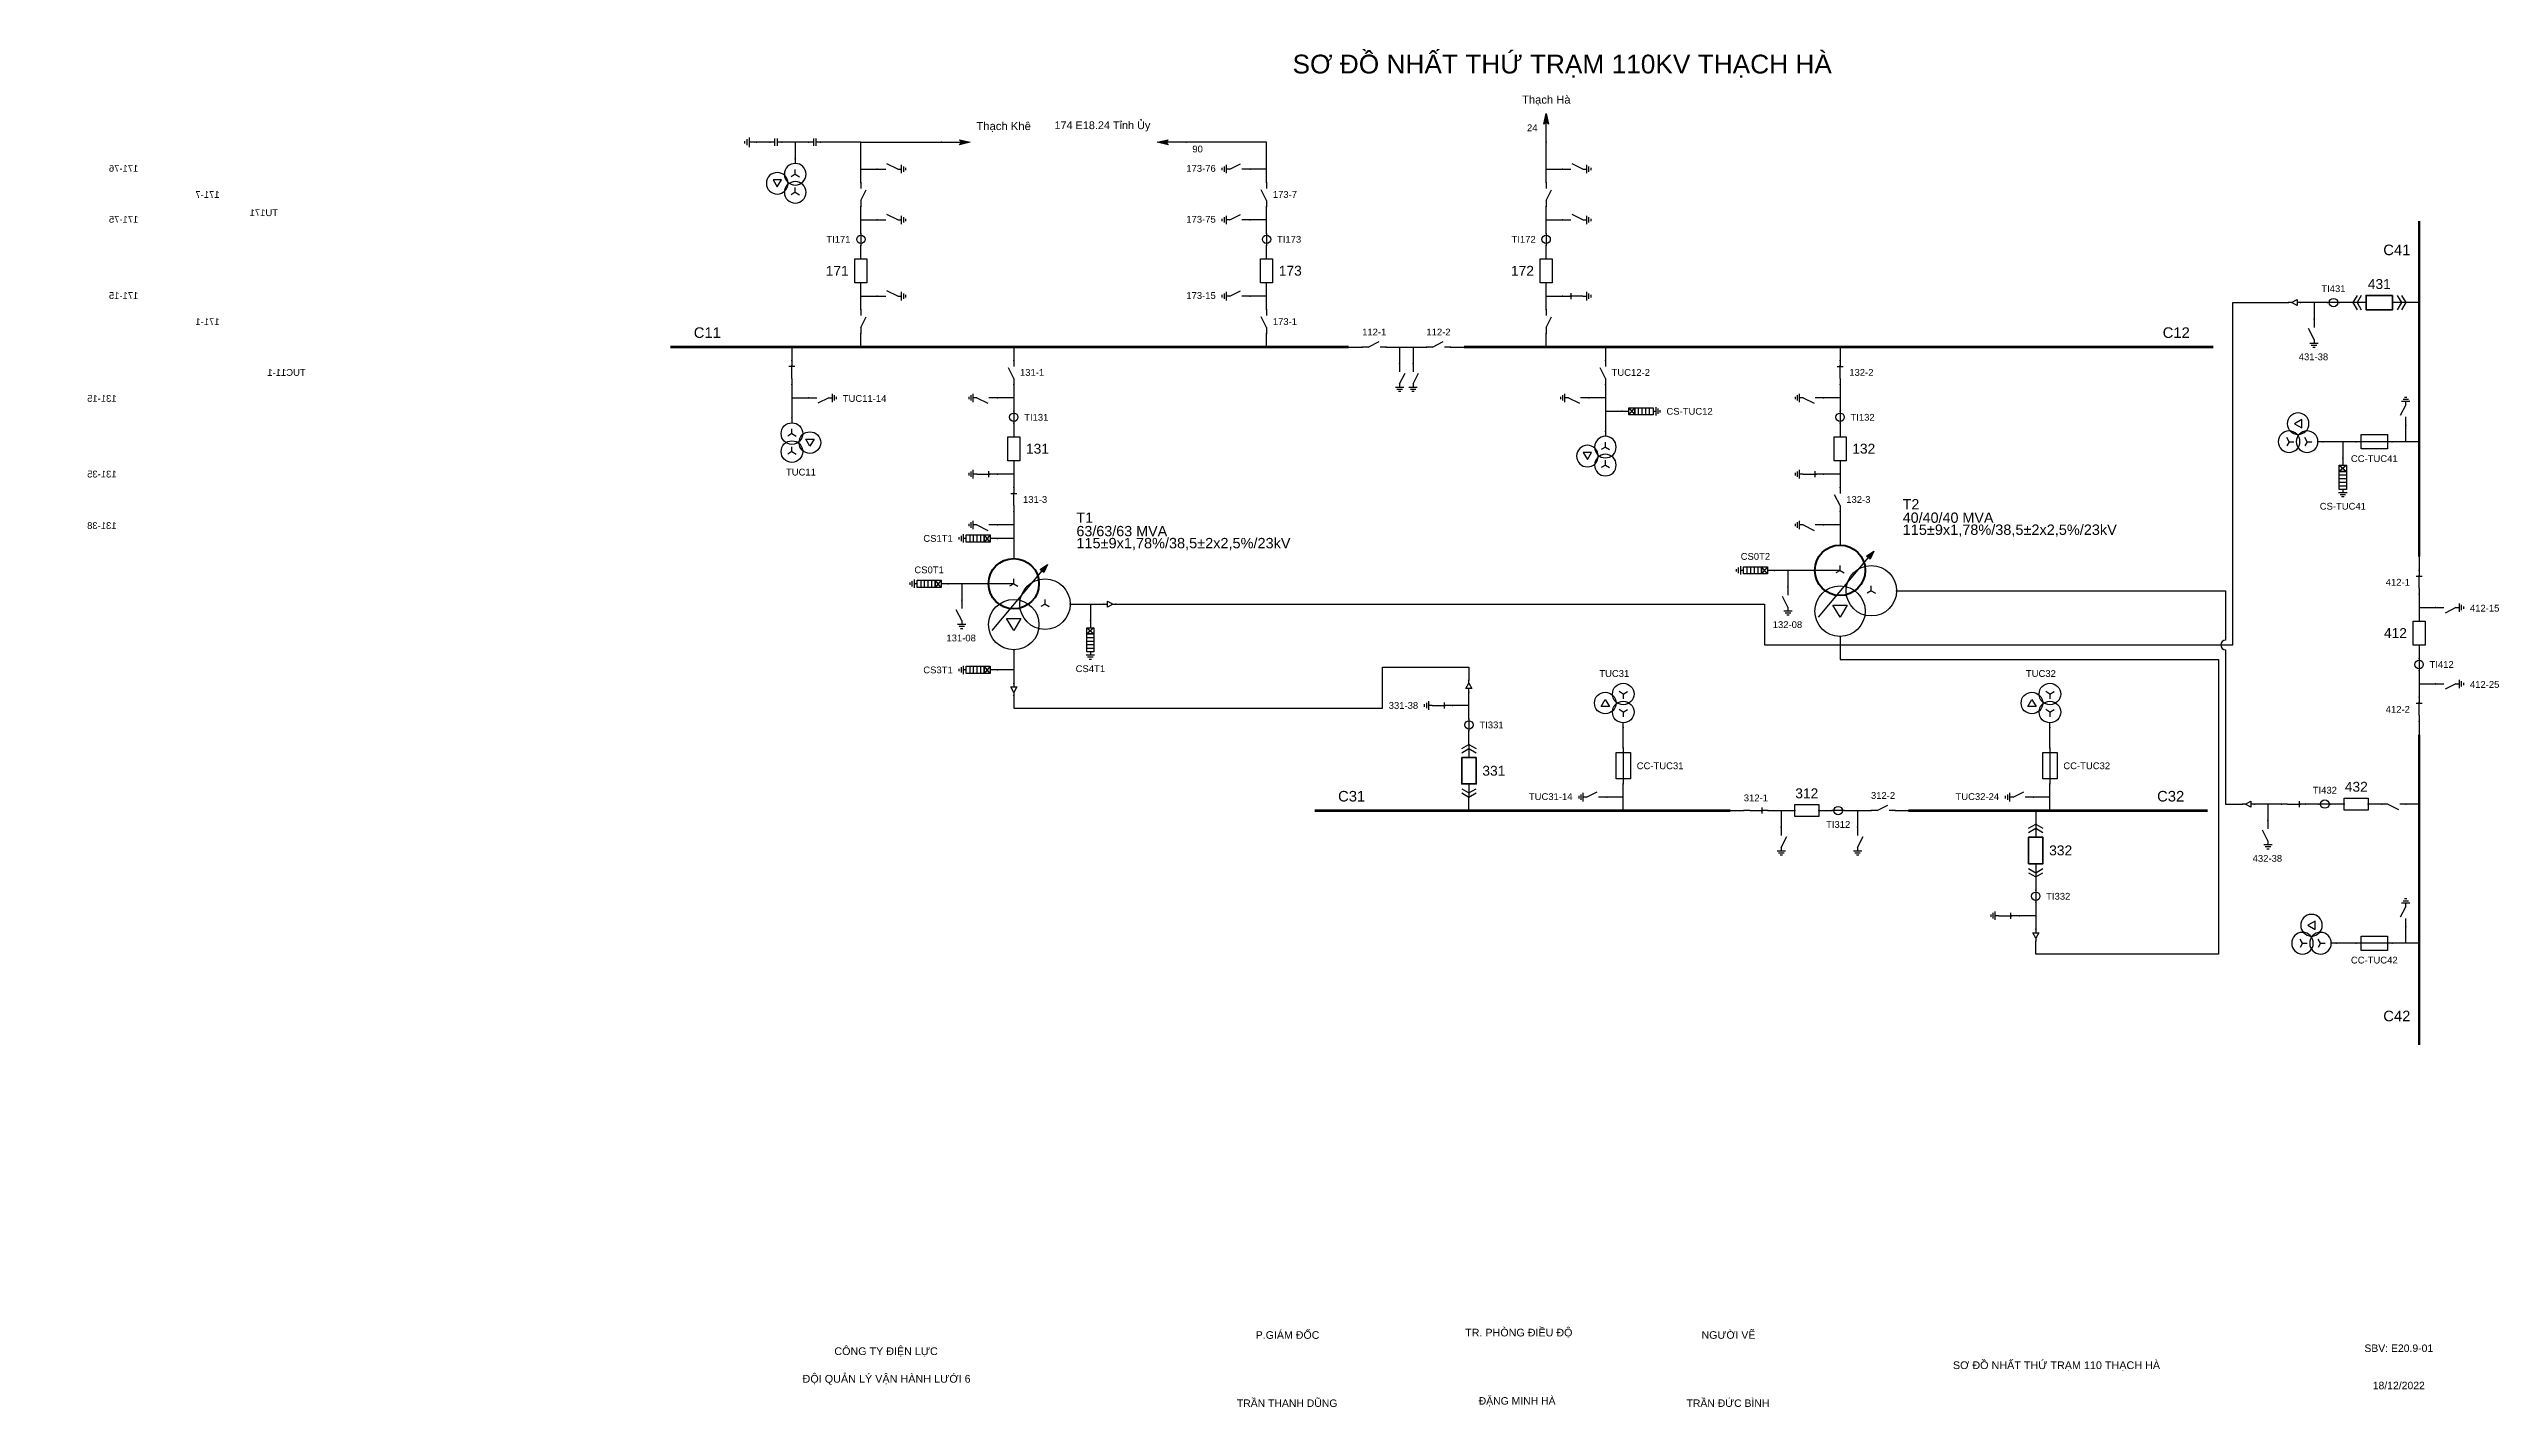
# Model space of a CAD drawing. Header units: millimetres. Extents: x -391 to 411, y 7 to 290.
# Drawn here: x -99 to 411, y 7 to 290 of the extents above; entities that cross this region are included whole.
import ezdxf

# ---------------------------------------------------------------- set-up
doc = ezdxf.new("R2010")
doc.units = ezdxf.units.MM
for name, color, linetype, lineweight in [('BUSBAR_110KV', 1, 'Continuous', 50), ('BUSBAR_22KV', 5, 'Continuous', 50), ('BUSBAR_35KV', 30, 'Continuous', 50), ('GROUND', 3, 'Continuous', 25), ('HV_110KV', 1, 'Continuous', 25), ('MV_22KV', 5, 'Continuous', 25), ('MV_35KV', 30, 'Continuous', 25)]:
    doc.layers.add(name, color=color, linetype=linetype, lineweight=lineweight)
doc.layers.add('SYM_PORTS', color=8, linetype='Continuous', plot=False)
doc.layers.add('TEXT', color=7, linetype='Continuous')
doc.styles.add('SLD_TEXT', font='arial.ttf')

# ---------------------------------------------------------------- blocks, each defined once
blk = doc.blocks.new('SYM_DISCONNECTOR_OPEN')
at = {"lineweight": 25}
for points in [[(0, -1.25), (-1.125, 1)], [(0, 2.5), (0, 1.25)], [(0, -1.25), (0, -2.5)]]:
    blk.add_lwpolyline(points, dxfattribs=at)
at = {"layer": 'SYM_PORTS'}
for p in [(0, 2.5), (0, -2.5)]:
    blk.add_point(p, dxfattribs=at)
blk.add_attdef('DEVICE_CODE', (1, -0.5), '', height=2)
blk = doc.blocks.new('SYM_EARTHING_SWITCH_OPEN')
at = {"lineweight": 25}
for points in [[(0, -1.25), (-1.125, 1)], [(0, 3), (0, 1.25)], [(-0.875, -2), (0.875, -2)], [(-0.5625, -2.4375), (0.5625, -2.4375)], [(-0.25, -2.875), (0.25, -2.875)], [(0, -1.25), (0, -2)]]:
    blk.add_lwpolyline(points, dxfattribs=at)
at = {"layer": 'SYM_PORTS'}
blk.add_point((0, 3), dxfattribs=at)
blk.add_attdef('DEVICE_CODE', (1.875, 0), '', height=2)
blk = doc.blocks.new('SYM_CIRCUIT_BREAKER')
at = {"lineweight": 25}
blk.add_lwpolyline([(-1.25, 2.5), (1.25, 2.5), (1.25, -2.5), (-1.25, -2.5)], close=True, dxfattribs=at)
at = {"layer": 'SYM_PORTS'}
for p in [(0, 2.5), (0, -2.5)]:
    blk.add_point(p, dxfattribs=at)
blk.add_attdef('DEVICE_CODE', (2.25, -0.5), '', height=2)
at = {"flags": 1}
blk.add_attdef('RATING', (2.25, -3.5), '', height=2, dxfattribs=at)
blk = doc.blocks.new('SYM_CURRENT_TRANSFORMER')
at = {"lineweight": 25}
blk.add_lwpolyline([(0, 1.25), (0, -1.25)], dxfattribs=at)
blk.add_circle((0, 0), 0.875, dxfattribs=at)
at = {"layer": 'SYM_PORTS'}
for p in [(0, 1.25), (0, -1.25)]:
    blk.add_point(p, dxfattribs=at)
blk.add_attdef('DEVICE_CODE', (1.875, -1.75), '', height=2)
at = {"flags": 1}
blk.add_attdef('RATIO', (1.875, -4.75), '', height=2, dxfattribs=at)
blk = doc.blocks.new('SYM_COUPLING_CAPACITOR')
at = {"lineweight": 25}
for points in [[(-0.75, 0.25), (0.75, 0.25)], [(0, 1.25), (0, 0.25)], [(-0.75, -0.25), (0.75, -0.25)], [(0, -0.25), (0, -1.25)]]:
    blk.add_lwpolyline(points, dxfattribs=at)
at = {"layer": 'SYM_PORTS'}
for p in [(0, 1.25), (0, -1.25)]:
    blk.add_point(p, dxfattribs=at)
blk.add_attdef('DEVICE_CODE', (1.75, -1.75), '', height=2)
blk = doc.blocks.new('SYM_VOLTAGE_TRANSFORMER')
at = {"lineweight": 25}
for points in [[(0, 1.375), (-0.8625, 0.875)], [(0, 4.625), (0, 3.625)], [(0, 1.375), (0, 2.375)], [(0, 1.375), (0.8625, 0.875)], [(0, -2.375), (-0.8625, -2.875)], [(0, -2.375), (0, -1.375)], [(0, -2.375), (0.8625, -2.875)]]:
    blk.add_lwpolyline(points, dxfattribs=at)
blk.add_lwpolyline([(2.875, 0.25), (4.625, 0.25), (3.75, -1.25)], close=True, dxfattribs=at)
for centre in [(0, 1.375), (3.75, -0.5), (0, -2.375)]:
    blk.add_circle(centre, 2.25, dxfattribs=at)
at = {"layer": 'SYM_PORTS'}
blk.add_point((0, 4.625), dxfattribs=at)
blk.add_attdef('DEVICE_CODE', (7, 1.625), '', height=2)
at = {"flags": 1}
blk.add_attdef('RATIO', (7, -1.375), '', height=2, dxfattribs=at)
blk = doc.blocks.new('SYM_GROUND_SYMBOL')
at = {"lineweight": 25}
for points in [[(0, 1.25), (0, -0.25)], [(-1, -0.25), (1, -0.25)], [(-0.625, -0.75), (0.625, -0.75)], [(-0.25, -1.25), (0.25, -1.25)]]:
    blk.add_lwpolyline(points, dxfattribs=at)
at = {"layer": 'SYM_PORTS'}
blk.add_point((0, 1.25), dxfattribs=at)
blk = doc.blocks.new('SYM_LINE_FEEDER_ARROW')
blk.add_hatch(color=7).paths.add_polyline_path([(0, -3), (-0.5, -0.75), (0, -1.25), (0.5, -0.75)])
at = {"lineweight": 25}
blk.add_lwpolyline([(0, 3), (0, -1.25)], dxfattribs=at)
blk.add_lwpolyline([(0, -3), (-0.5, -0.75), (0, -1.25), (0.5, -0.75)], close=True, dxfattribs=at)
at = {"layer": 'SYM_PORTS'}
blk.add_point((0, 3), dxfattribs=at)
blk.add_attdef('LINE_NAME', (1.5, 0), '', height=2)
blk = doc.blocks.new('SYM_DISCONNECTOR_CLOSED')
at = {"lineweight": 25}
for points in [[(-0.625, 1.25), (0.625, 1.25)], [(0, 2.5), (0, 1.25)], [(0, -1.25), (0, 1.5)], [(0, -1.25), (0, -2.5)]]:
    blk.add_lwpolyline(points, dxfattribs=at)
at = {"layer": 'SYM_PORTS'}
for p in [(0, 2.5), (0, -2.5)]:
    blk.add_point(p, dxfattribs=at)
blk.add_attdef('DEVICE_CODE', (1.625, -0.5), '', height=2)
blk = doc.blocks.new('SYM_EARTHING_SWITCH_CLOSED')
at = {"lineweight": 25}
for points in [[(-0.625, 1.25), (0.625, 1.25)], [(0, 3), (0, 1.25)], [(0, -1.25), (0, 1.5)], [(-0.875, -2), (0.875, -2)], [(-0.5625, -2.4375), (0.5625, -2.4375)], [(-0.25, -2.875), (0.25, -2.875)], [(0, -1.25), (0, -2)]]:
    blk.add_lwpolyline(points, dxfattribs=at)
at = {"layer": 'SYM_PORTS'}
blk.add_point((0, 3), dxfattribs=at)
blk.add_attdef('DEVICE_CODE', (1.875, 0), '', height=2)
blk = doc.blocks.new('SYM_SURGE_ARRESTER')
at = {"lineweight": 25}
for points in [[(-0.75, 2.5), (0.75, 2.5), (0.75, 1.25), (-0.75, 1.25)], [(-0.75, 1.25), (0.75, 1.25), (0.75, -2.5), (-0.75, -2.5)]]:
    blk.add_lwpolyline(points, close=True, dxfattribs=at)
for points in [[(-0.75, 2.5), (0.75, 1.25)], [(0.75, 2.5), (-0.75, 1.25)], [(-0.75, 0.5), (0.75, 0.5)], [(0, 4), (0, 2.5)], [(-0.875, -3.125), (0.875, -3.125)], [(-0.75, -0.25), (0.75, -0.25)], [(-0.75, -1), (0.75, -1)], [(-0.75, -1.75), (0.75, -1.75)], [(-0.5625, -3.5625), (0.5625, -3.5625)], [(-0.25, -4), (0.25, -4)], [(0, -2.5), (0, -3.125)]]:
    blk.add_lwpolyline(points, dxfattribs=at)
at = {"layer": 'SYM_PORTS'}
blk.add_point((0, 4), dxfattribs=at)
blk.add_attdef('DEVICE_CODE', (1.875, 1), '', height=2)
blk = doc.blocks.new('SYM_TRANSFORMER_3W')
blk.add_hatch(color=7).paths.add_polyline_path([(3.75, 8.25), (3.0125, 6.575), (2.2375, 7.225)])
at = {"lineweight": 25}
for points in [[(-7.75, -5.5), (3.0125, 7.35)], [(-3.25, 4.25), (-3.25, 5.25)], [(-3.25, 4.25), (-8.5, 4.25)], [(-3.25, 4.25), (-4.1125, 3.75)], [(-3.25, 4.25), (-2.3875, 3.75)], [(3.25, 0), (2.3875, -0.5)], [(3.25, 0), (3.25, 1)], [(3.25, 0), (4.1125, -0.5)]]:
    blk.add_lwpolyline(points, dxfattribs=at)
for points in [[(3.75, 8.25), (3.0125, 6.575), (2.2375, 7.225)], [(-4.75, -3), (-1.75, -3), (-3.25, -5.5)]]:
    blk.add_lwpolyline(points, close=True, dxfattribs=at)
at = {"lineweight": 50}
blk.add_circle((-3.25, 4.25), 5.25, dxfattribs=at)
at = {"lineweight": 25}
for centre in [(3.25, 0), (-3.25, -4.25)]:
    blk.add_circle(centre, 5.25, dxfattribs=at)
at = {"layer": 'SYM_PORTS'}
for p in [(-3.25, 9.5), (-8.5, 4.25), (8.5, 0), (-3.25, -9.5)]:
    blk.add_point(p, dxfattribs=at)
blk.add_attdef('DEVICE_CODE', (9.5, 6.5), '', height=2)
at = {"flags": 1}
for tag, p in [('POWER', (9.5, 3.5)), ('VOLTAGE_RATIO', (9.5, 0.5))]:
    blk.add_attdef(tag, p, '', height=2, dxfattribs=at)
blk = doc.blocks.new('SYM_CABLE_TERMINATION')
at = {"lineweight": 25}
blk.add_lwpolyline([(-0.625, 0.5), (0.625, 0.5), (0, -0.625)], close=True, dxfattribs=at)
for points in [[(0, 1.25), (0, 0.5)], [(0, -0.625), (0, -1.25)]]:
    blk.add_lwpolyline(points, dxfattribs=at)
at = {"layer": 'SYM_PORTS'}
for p in [(0, 1.25), (0, -1.25)]:
    blk.add_point(p, dxfattribs=at)
blk = doc.blocks.new('SYM_DRAWOUT_BREAKER')
at = {"lineweight": 25}
for points in [[(-1.5, 4.625), (0, 5.5), (1.5, 4.625)], [(0, 5.5), (0, 2.75)], [(-1.5, 3.75), (0, 4.625), (1.5, 3.75)], [(-1.5, -3.75), (0, -4.625), (1.5, -3.75)], [(-1.5, -4.625), (0, -5.5), (1.5, -4.625)], [(0, -2.75), (0, -5.5)]]:
    blk.add_lwpolyline(points, dxfattribs=at)
at = {"lineweight": 35}
blk.add_lwpolyline([(-1.5, 2.75), (1.5, 2.75), (1.5, -2.75), (-1.5, -2.75)], close=True, dxfattribs=at)
at = {"layer": 'SYM_PORTS'}
for p in [(0, 5.5), (0, -5.5)]:
    blk.add_point(p, dxfattribs=at)
blk.add_attdef('DEVICE_CODE', (2.5, 2.5), '', height=2)
at = {"flags": 1}
blk.add_attdef('RATING', (2.5, -0.5), '', height=2, dxfattribs=at)
blk = doc.blocks.new('SYM_FUSE_DISCONNECTOR')
at = {"lineweight": 25}
blk.add_lwpolyline([(-1.5, 2.75), (1.5, 2.75), (1.5, -2.75), (-1.5, -2.75)], close=True, dxfattribs=at)
blk.add_lwpolyline([(0, 3.75), (0, -3.75)], dxfattribs=at)
at = {"layer": 'SYM_PORTS'}
for p in [(0, 3.75), (0, -3.75)]:
    blk.add_point(p, dxfattribs=at)
blk.add_attdef('DEVICE_CODE', (2.5, 0.75), '', height=2)
at = {"flags": 1}
blk.add_attdef('RATING', (2.5, -2.25), '', height=2, dxfattribs=at)

msp = doc.modelspace()

# ---------------------------------------------------------------- linework, layer by layer
at = {"layer": 'BUSBAR_110KV', "const_width": 0.533}
for points in [[(30.23, 227.96), (171.48, 227.96)], [(195.45, 227.96), (351.45, 227.96)]]:
    msp.add_lwpolyline(points, dxfattribs=at)
at = {"layer": 'BUSBAR_22KV', "const_width": 0.533}
for points in [[(394.29, 254.18), (394.29, 184.3)], [(394.29, 147.26), (394.29, 82.65)]]:
    msp.add_lwpolyline(points, dxfattribs=at)
at = {"layer": 'BUSBAR_35KV', "const_width": 0.533}
for points in [[(164.36, 131.46), (250.94, 131.46)], [(287.98, 131.46), (350.28, 131.46)]]:
    msp.add_lwpolyline(points, dxfattribs=at)
at = {"layer": 'GROUND'}
msp.add_lwpolyline([(50.95, 270.59), (48.16, 270.59)], dxfattribs=at)
at = {"layer": 'HV_110KV'}
for points in [[(56.25, 270.59), (53.45, 270.59)], [(59.04, 270.59), (56.25, 270.59)], [(56.25, 270.59), (56.25, 267.18)], [(69.92, 270.59), (61.54, 270.59)], [(69.92, 265.01), (69.92, 270.59)], [(69.92, 270.59), (86.67, 270.59)], [(154.37, 265.01), (154.37, 270.59), (137.62, 270.59)], [(212.56, 265.01), (212.56, 270.59)], [(69.92, 262.22), (69.92, 265.01)], [(69.92, 265.01), (73.33, 265.01)], [(154.37, 265.01), (150.96, 265.01)], [(154.37, 262.22), (154.37, 265.01)], [(212.56, 262.22), (212.56, 265.01)], [(212.56, 265.01), (215.97, 265.01)], [(69.92, 254.43), (69.92, 257.22)], [(154.37, 254.43), (154.37, 257.22)], [(212.56, 254.43), (212.56, 257.22)], [(69.92, 251.63), (69.92, 254.43)], [(69.92, 254.43), (73.33, 254.43)], [(154.37, 254.43), (150.96, 254.43)], [(154.37, 251.63), (154.37, 254.43)], [(212.56, 251.63), (212.56, 254.43)], [(212.56, 254.43), (215.97, 254.43)], [(69.92, 246.34), (69.92, 249.13)], [(154.37, 246.34), (154.37, 249.13)], [(212.56, 246.34), (212.56, 249.13)], [(69.92, 238.55), (69.92, 241.34)], [(154.37, 238.55), (154.37, 241.34)], [(212.56, 238.55), (212.56, 241.34)], [(69.92, 235.76), (69.92, 238.55)], [(69.92, 238.55), (73.33, 238.55)], [(154.37, 238.55), (150.96, 238.55)], [(154.37, 235.76), (154.37, 238.55)], [(212.56, 235.76), (212.56, 238.55)], [(212.56, 238.55), (215.97, 238.55)], [(69.92, 227.96), (69.92, 230.76)], [(154.37, 227.96), (154.37, 230.76)], [(212.56, 227.96), (212.56, 230.76)], [(55.56, 227.96), (55.56, 225.17)], [(101.74, 227.96), (101.74, 225.17)], [(171.48, 227.96), (174.28, 227.96)], [(179.28, 227.96), (182.07, 227.96)], [(182.07, 227.96), (182.07, 224.55)], [(182.07, 227.96), (184.86, 227.96)], [(184.86, 227.96), (184.86, 224.55)], [(184.86, 227.96), (187.65, 227.96)], [(192.65, 227.96), (195.45, 227.96)], [(224.9, 227.96), (224.9, 225.17)], [(273.75, 227.96), (273.75, 225.17)], [(55.56, 220.17), (55.56, 217.38)], [(101.74, 220.17), (101.74, 217.38)], [(224.9, 220.17), (224.9, 217.38)], [(273.75, 220.17), (273.75, 217.38)], [(55.56, 217.38), (58.98, 217.38)], [(55.56, 217.38), (55.56, 213.19)], [(101.74, 217.38), (98.32, 217.38)], [(101.74, 217.38), (101.74, 214.59)], [(224.9, 217.38), (221.48, 217.38)], [(224.9, 217.38), (224.9, 214.59)], [(224.9, 214.59), (228.31, 214.59)], [(224.9, 214.59), (224.9, 210.4)], [(273.75, 217.38), (270.33, 217.38)], [(273.75, 217.38), (273.75, 214.59)], [(101.74, 212.09), (101.74, 209.3)], [(273.75, 212.09), (273.75, 209.3)], [(101.74, 204.3), (101.74, 201.5)], [(273.75, 204.3), (273.75, 201.5)], [(101.74, 201.5), (98.32, 201.5)], [(101.74, 201.5), (101.74, 198.71)], [(273.75, 201.5), (270.33, 201.5)], [(273.75, 201.5), (273.75, 198.71)], [(101.74, 190.92), (98.32, 190.92)], [(101.74, 193.71), (101.74, 190.92)], [(101.74, 190.92), (101.74, 188.13)], [(273.75, 190.92), (270.33, 190.92)], [(273.75, 193.71), (273.75, 190.92)], [(273.75, 190.92), (273.75, 186.73)], [(101.74, 188.13), (98.32, 188.13)], [(101.74, 188.13), (101.74, 183.94)], [(90.9, 178.69), (88.11, 178.69)], [(96.49, 178.69), (90.9, 178.69)], [(90.9, 178.69), (90.9, 175.27)], [(262.91, 181.48), (260.12, 181.48)], [(268.5, 181.48), (262.91, 181.48)], [(262.91, 181.48), (262.91, 178.06)]]:
    msp.add_lwpolyline(points, dxfattribs=at)
at = {"layer": 'MV_22KV'}
for points in [[(122.97, 174.44), (125.67, 174.44), (258, 174.44), (258, 165.95), (355.5, 165.95), (355.5, 237.22), (364.42, 237.22), (367.12, 237.22)], [(372.41, 237.22), (369.62, 237.22)], [(375.21, 237.22), (372.41, 237.22)], [(372.41, 237.22), (372.41, 233.8)], [(380.5, 237.22), (377.71, 237.22)], [(394.29, 237.22), (391.5, 237.22)], [(391.5, 208.26), (391.5, 211.68)], [(378.41, 208.26), (374.23, 208.26)], [(381.21, 208.26), (378.41, 208.26)], [(378.41, 208.26), (378.41, 204.84)], [(391.5, 208.26), (388.71, 208.26)], [(394.29, 208.26), (391.5, 208.26)], [(394.29, 184.3), (394.29, 181.51)], [(113.49, 174.44), (117.68, 174.44)], [(117.68, 174.44), (117.68, 171.02)], [(117.68, 174.44), (120.47, 174.44)], [(394.29, 176.51), (394.29, 173.72)], [(394.29, 173.72), (397.71, 173.72)], [(394.29, 173.72), (394.29, 170.93)], [(394.29, 165.93), (394.29, 163.13)], [(394.29, 160.63), (394.29, 157.84)], [(394.29, 157.84), (397.71, 157.84)], [(394.29, 157.84), (394.29, 155.05)], [(394.29, 150.05), (394.29, 147.26)], [(362.83, 132.82), (360.04, 132.82)], [(365.62, 132.82), (362.83, 132.82)], [(362.83, 132.82), (362.83, 129.41)], [(373.41, 132.82), (370.62, 132.82)], [(378.71, 132.82), (375.91, 132.82)], [(386.5, 132.82), (383.71, 132.82)], [(394.29, 132.82), (391.5, 132.82)], [(391.5, 103.86), (391.5, 107.28)], [(381.21, 103.86), (377.02, 103.86)], [(391.5, 103.86), (388.71, 103.86)], [(394.29, 103.86), (391.5, 103.86)]]:
    msp.add_lwpolyline(points, dxfattribs=at)
msp.add_lwpolyline([(285.5, 177.23), (288.2, 177.23), (354, 177.23), (354, 166.95, 1), (354, 164.95), (354, 132.82), (354.84, 132.82), (357.54, 132.82)], format="xyb", dxfattribs=at)
at = {"layer": 'MV_35KV'}
for points in [[(101.74, 164.94), (101.74, 160.75)], [(273.75, 167.73), (273.75, 165.03), (273.75, 162.95), (352.5, 162.95), (352.5, 101.6), (314.49, 101.6), (314.49, 104.3)], [(101.74, 160.75), (98.32, 160.75)], [(101.74, 155.46), (101.74, 152.76), (178.5, 152.76), (178.5, 161.33), (196.5, 161.33), (196.5, 158.63)], [(101.74, 160.75), (101.74, 157.96)], [(196.5, 153.34), (193.08, 153.34)], [(196.5, 153.34), (196.5, 156.13)], [(196.5, 150.55), (196.5, 153.34)], [(196.5, 145.26), (196.5, 148.05)], [(228.62, 144.55), (228.62, 148.74)], [(317.44, 144.55), (317.44, 148.74)], [(196.5, 131.46), (196.5, 134.26)], [(228.62, 134.26), (225.21, 134.26)], [(228.62, 134.26), (228.62, 137.05)], [(228.62, 131.46), (228.62, 134.26)], [(317.44, 134.26), (314.02, 134.26)], [(317.44, 134.26), (317.44, 137.05)], [(317.44, 131.46), (317.44, 134.26)], [(250.94, 131.46), (253.73, 131.46)], [(258.73, 131.46), (261.52, 131.46)], [(261.52, 131.46), (261.52, 128.05)], [(261.52, 131.46), (264.32, 131.46)], [(269.32, 131.46), (272.11, 131.46)], [(274.61, 131.46), (277.4, 131.46)], [(277.4, 131.46), (277.4, 128.05)], [(277.4, 131.46), (280.19, 131.46)], [(285.19, 131.46), (287.98, 131.46)], [(314.49, 131.46), (314.49, 128.67)], [(314.49, 117.67), (314.49, 114.88)], [(314.49, 112.38), (314.49, 109.59)], [(314.49, 109.59), (311.07, 109.59)], [(314.49, 109.59), (314.49, 106.8)]]:
    msp.add_lwpolyline(points, dxfattribs=at)

# ---------------------------------------------------------------- block references
at = {"layer": 'GROUND', "rotation": 270}
msp.add_blockref('SYM_GROUND_SYMBOL', (46.91, 270.59), dxfattribs=at)
at = {"layer": 'HV_110KV'}
for name, p, rotation in [('SYM_LINE_FEEDER_ARROW', (212.56, 273.59), 180), ('SYM_COUPLING_CAPACITOR', (52.2, 270.59), 270), ('SYM_COUPLING_CAPACITOR', (60.29, 270.59), 270), ('SYM_LINE_FEEDER_ARROW', (89.67, 270.59), 90), ('SYM_LINE_FEEDER_ARROW', (134.62, 270.59), 270)]:
    msp.add_blockref(name, p, dxfattribs=dict(at, rotation=rotation))
ref = msp.add_blockref('SYM_EARTHING_SWITCH_OPEN', (218.97, 265.01), dxfattribs=dict(at, xscale=-1, rotation=90))
ref.add_attrib('DEVICE_CODE', '172-76', (223.14, 264.44), dxfattribs={"layer": 'TEXT', "extrusion": (0, 0, -1), "height": 1.409, "style": 'SLD_TEXT'})
ref = msp.add_blockref('SYM_EARTHING_SWITCH_OPEN', (76.33, 265.01), dxfattribs=dict(at, xscale=-1, rotation=90))
ref.add_attrib('DEVICE_CODE', '171-76', (80.5, 264.44), dxfattribs={"layer": 'TEXT', "extrusion": (0, 0, -1), "height": 1.409, "style": 'SLD_TEXT'})
ref = msp.add_blockref('SYM_VOLTAGE_TRANSFORMER', (56.25, 262.55), dxfattribs=dict(at, xscale=-1))
ref.add_attrib('DEVICE_CODE', 'TU171', (51.42, 255.22), dxfattribs={"layer": 'TEXT', "extrusion": (0, 0, -1), "height": 1.409, "style": 'SLD_TEXT'})
ref = msp.add_blockref('SYM_EARTHING_SWITCH_OPEN', (147.96, 265.01), dxfattribs=dict(at, rotation=270))
ref.add_attrib('DEVICE_CODE', '173-76', (137.66, 264.44), dxfattribs={"layer": 'TEXT', "height": 1.409, "style": 'SLD_TEXT'})
ref = msp.add_blockref('SYM_DISCONNECTOR_OPEN', (212.56, 259.72), dxfattribs=dict(at, xscale=-1))
ref.add_attrib('DEVICE_CODE', '172-7', (206.23, 259.01), dxfattribs={"layer": 'TEXT', "extrusion": (0, 0, -1), "height": 1.409, "style": 'SLD_TEXT'})
ref = msp.add_blockref('SYM_DISCONNECTOR_OPEN', (69.92, 259.72), dxfattribs=dict(at, xscale=-1))
ref.add_attrib('DEVICE_CODE', '171-7', (63.59, 259.01), dxfattribs={"layer": 'TEXT', "extrusion": (0, 0, -1), "height": 1.409, "style": 'SLD_TEXT'})
ref = msp.add_blockref('SYM_DISCONNECTOR_OPEN', (154.37, 259.72), dxfattribs=at)
ref.add_attrib('DEVICE_CODE', '173-7', (155.66, 259.02), dxfattribs={"layer": 'TEXT', "height": 1.409, "style": 'SLD_TEXT'})
ref = msp.add_blockref('SYM_EARTHING_SWITCH_OPEN', (218.97, 254.43), dxfattribs=dict(at, xscale=-1, rotation=90))
ref.add_attrib('DEVICE_CODE', '172-75', (223.14, 253.85), dxfattribs={"layer": 'TEXT', "extrusion": (0, 0, -1), "height": 1.409, "style": 'SLD_TEXT'})
ref = msp.add_blockref('SYM_EARTHING_SWITCH_OPEN', (76.33, 254.43), dxfattribs=dict(at, xscale=-1, rotation=90))
ref.add_attrib('DEVICE_CODE', '171-75', (80.5, 253.85), dxfattribs={"layer": 'TEXT', "extrusion": (0, 0, -1), "height": 1.409, "style": 'SLD_TEXT'})
ref = msp.add_blockref('SYM_EARTHING_SWITCH_OPEN', (147.96, 254.43), dxfattribs=dict(at, rotation=270))
ref.add_attrib('DEVICE_CODE', '173-75', (137.66, 253.85), dxfattribs={"layer": 'TEXT', "height": 1.409, "style": 'SLD_TEXT'})
ref = msp.add_blockref('SYM_CURRENT_TRANSFORMER', (69.92, 250.38), dxfattribs=at)
ref.add_attrib('DEVICE_CODE', 'TI171', (62.72, 249.68), dxfattribs={"layer": 'TEXT', "height": 1.409, "style": 'SLD_TEXT'})
ref = msp.add_blockref('SYM_CURRENT_TRANSFORMER', (154.37, 250.38), dxfattribs=at)
ref.add_attrib('DEVICE_CODE', 'TI173', (156.54, 249.69), dxfattribs={"layer": 'TEXT', "height": 1.409, "style": 'SLD_TEXT'})
ref = msp.add_blockref('SYM_CURRENT_TRANSFORMER', (212.56, 250.38), dxfattribs=at)
ref.add_attrib('DEVICE_CODE', 'TI172', (205.36, 249.68), dxfattribs={"layer": 'TEXT', "height": 1.409, "style": 'SLD_TEXT'})
ref = msp.add_blockref('SYM_CIRCUIT_BREAKER', (69.92, 243.84), dxfattribs=at)
ref.add_attrib('DEVICE_CODE', '171', (62.6, 242.81), dxfattribs={"layer": 'TEXT', "height": 2.052, "style": 'SLD_TEXT'})
ref = msp.add_blockref('SYM_CIRCUIT_BREAKER', (154.37, 243.84), dxfattribs=at)
ref.add_attrib('DEVICE_CODE', '173', (156.91, 242.83), dxfattribs={"layer": 'TEXT', "height": 2.053, "style": 'SLD_TEXT'})
ref = msp.add_blockref('SYM_CIRCUIT_BREAKER', (212.56, 243.84), dxfattribs=at)
ref.add_attrib('DEVICE_CODE', '172', (205.24, 242.81), dxfattribs={"layer": 'TEXT', "height": 2.052, "style": 'SLD_TEXT'})
ref = msp.add_blockref('SYM_EARTHING_SWITCH_CLOSED', (218.97, 238.55), dxfattribs=dict(at, xscale=-1, rotation=90))
ref.add_attrib('DEVICE_CODE', '172-25', (223.14, 237.85), dxfattribs={"layer": 'TEXT', "extrusion": (0, 0, -1), "height": 1.409, "style": 'SLD_TEXT'})
ref = msp.add_blockref('SYM_DISCONNECTOR_OPEN', (212.56, 233.26), dxfattribs=dict(at, xscale=-1))
ref.add_attrib('DEVICE_CODE', '172-2', (206.23, 232.55), dxfattribs={"layer": 'TEXT', "extrusion": (0, 0, -1), "height": 1.409, "style": 'SLD_TEXT'})
ref = msp.add_blockref('SYM_EARTHING_SWITCH_OPEN', (76.33, 238.55), dxfattribs=dict(at, xscale=-1, rotation=90))
ref.add_attrib('DEVICE_CODE', '171-15', (80.5, 237.98), dxfattribs={"layer": 'TEXT', "extrusion": (0, 0, -1), "height": 1.409, "style": 'SLD_TEXT'})
ref = msp.add_blockref('SYM_DISCONNECTOR_OPEN', (69.92, 233.26), dxfattribs=dict(at, xscale=-1))
ref.add_attrib('DEVICE_CODE', '171-1', (63.59, 232.55), dxfattribs={"layer": 'TEXT', "extrusion": (0, 0, -1), "height": 1.409, "style": 'SLD_TEXT'})
ref = msp.add_blockref('SYM_EARTHING_SWITCH_OPEN', (147.96, 238.55), dxfattribs=dict(at, rotation=270))
ref.add_attrib('DEVICE_CODE', '173-15', (137.66, 237.98), dxfattribs={"layer": 'TEXT', "height": 1.409, "style": 'SLD_TEXT'})
ref = msp.add_blockref('SYM_DISCONNECTOR_OPEN', (154.37, 233.26), dxfattribs=at)
ref.add_attrib('DEVICE_CODE', '173-1', (155.66, 232.56), dxfattribs={"layer": 'TEXT', "height": 1.409, "style": 'SLD_TEXT'})
ref = msp.add_blockref('SYM_DISCONNECTOR_OPEN', (176.78, 227.96), dxfattribs=dict(at, rotation=270))
ref.add_attrib('DEVICE_CODE', '112-1', (174.26, 230.38), dxfattribs={"layer": 'TEXT', "height": 1.409, "style": 'SLD_TEXT'})
ref = msp.add_blockref('SYM_DISCONNECTOR_OPEN', (190.15, 227.96), dxfattribs=dict(at, rotation=270))
ref.add_attrib('DEVICE_CODE', '112-2', (187.64, 230.38), dxfattribs={"layer": 'TEXT', "height": 1.409, "style": 'SLD_TEXT'})
ref = msp.add_blockref('SYM_EARTHING_SWITCH_OPEN', (184.86, 221.55), dxfattribs=dict(at, xscale=-1))
ref.add_attrib('DEVICE_CODE', '112-25', (188.05, 215.97), dxfattribs={"layer": 'TEXT', "extrusion": (0, 0, -1), "height": 1.409, "style": 'SLD_TEXT'})
ref = msp.add_blockref('SYM_EARTHING_SWITCH_OPEN', (182.07, 221.55), dxfattribs=dict(at, xscale=-1))
ref.add_attrib('DEVICE_CODE', '112-15', (179.13, 215.97), dxfattribs={"layer": 'TEXT', "extrusion": (0, 0, -1), "height": 1.409, "style": 'SLD_TEXT'})
ref = msp.add_blockref('SYM_DISCONNECTOR_CLOSED', (55.56, 222.67), dxfattribs=dict(at, xscale=-1))
ref.add_attrib('DEVICE_CODE', 'TUC11-1', (45.66, 221.97), dxfattribs={"layer": 'TEXT', "extrusion": (0, 0, -1), "height": 1.409, "style": 'SLD_TEXT'})
ref = msp.add_blockref('SYM_DISCONNECTOR_OPEN', (101.74, 222.67), dxfattribs=at)
ref.add_attrib('DEVICE_CODE', '131-1', (103.03, 221.98), dxfattribs={"layer": 'TEXT', "height": 1.409, "style": 'SLD_TEXT'})
ref = msp.add_blockref('SYM_DISCONNECTOR_OPEN', (224.9, 222.67), dxfattribs=at)
ref.add_attrib('DEVICE_CODE', 'TUC12-2', (226.19, 221.97), dxfattribs={"layer": 'TEXT', "height": 1.409, "style": 'SLD_TEXT'})
ref = msp.add_blockref('SYM_DISCONNECTOR_CLOSED', (273.75, 222.67), dxfattribs=at)
ref.add_attrib('DEVICE_CODE', '132-2', (275.67, 221.98), dxfattribs={"layer": 'TEXT', "height": 1.409, "style": 'SLD_TEXT'})
at = {"layer": 'HV_110KV', "xscale": -1, "rotation": 270}
for name, p in [('SYM_EARTHING_SWITCH_OPEN', (267.33, 217.38)), ('SYM_EARTHING_SWITCH_CLOSED', (267.33, 201.5)), ('SYM_EARTHING_SWITCH_OPEN', (267.33, 190.92))]:
    msp.add_blockref(name, p, dxfattribs=at)
at = {"layer": 'HV_110KV'}
ref = msp.add_blockref('SYM_EARTHING_SWITCH_OPEN', (218.48, 217.38), dxfattribs=dict(at, xscale=-1, rotation=270))
ref.add_attrib('DEVICE_CODE', 'TUC12-24', (205.24, 216.55), dxfattribs={"layer": 'TEXT', "extrusion": (0, 0, -1), "height": 1.409, "style": 'SLD_TEXT'})
ref = msp.add_blockref('SYM_EARTHING_SWITCH_OPEN', (95.32, 217.38), dxfattribs=dict(at, xscale=-1, rotation=270))
ref.add_attrib('DEVICE_CODE', '131-15', (85.03, 216.56), dxfattribs={"layer": 'TEXT', "extrusion": (0, 0, -1), "height": 1.409, "style": 'SLD_TEXT'})
ref = msp.add_blockref('SYM_EARTHING_SWITCH_OPEN', (61.98, 217.38), dxfattribs=dict(at, rotation=90))
ref.add_attrib('DEVICE_CODE', 'TUC11-14', (66.14, 216.55), dxfattribs={"layer": 'TEXT', "height": 1.409, "style": 'SLD_TEXT'})
ref = msp.add_blockref('SYM_CURRENT_TRANSFORMER', (101.74, 213.34), dxfattribs=at)
ref.add_attrib('DEVICE_CODE', 'TI131', (103.91, 212.64), dxfattribs={"layer": 'TEXT', "height": 1.409, "style": 'SLD_TEXT'})
ref = msp.add_blockref('SYM_SURGE_ARRESTER', (232.31, 214.59), dxfattribs=dict(at, rotation=90))
ref.add_attrib('DEVICE_CODE', 'CS-TUC12', (237.61, 213.88), dxfattribs={"layer": 'TEXT', "height": 1.409, "style": 'SLD_TEXT'})
ref = msp.add_blockref('SYM_CURRENT_TRANSFORMER', (273.75, 213.34), dxfattribs=at)
ref.add_attrib('DEVICE_CODE', 'TI132', (275.92, 212.64), dxfattribs={"layer": 'TEXT', "height": 1.409, "style": 'SLD_TEXT'})
ref = msp.add_blockref('SYM_VOLTAGE_TRANSFORMER', (224.9, 205.77), dxfattribs=dict(at, xscale=-1))
ref.add_attrib('DEVICE_CODE', 'TUC12', (219.91, 198.42), dxfattribs={"layer": 'TEXT', "extrusion": (0, 0, -1), "height": 1.409, "style": 'SLD_TEXT'})
ref = msp.add_blockref('SYM_VOLTAGE_TRANSFORMER', (55.56, 208.57), dxfattribs=at)
ref.add_attrib('DEVICE_CODE', 'TUC11', (54.32, 201.22), dxfattribs={"layer": 'TEXT', "height": 1.409, "style": 'SLD_TEXT'})
ref = msp.add_blockref('SYM_CIRCUIT_BREAKER', (101.74, 206.8), dxfattribs=at)
ref.add_attrib('DEVICE_CODE', '131', (104.28, 205.78), dxfattribs={"layer": 'TEXT', "height": 2.053, "style": 'SLD_TEXT'})
ref = msp.add_blockref('SYM_CIRCUIT_BREAKER', (273.75, 206.8), dxfattribs=at)
ref.add_attrib('DEVICE_CODE', '132', (276.29, 205.78), dxfattribs={"layer": 'TEXT', "height": 2.053, "style": 'SLD_TEXT'})
ref = msp.add_blockref('SYM_EARTHING_SWITCH_CLOSED', (95.32, 201.5), dxfattribs=dict(at, xscale=-1, rotation=270))
ref.add_attrib('DEVICE_CODE', '131-35', (85.03, 200.81), dxfattribs={"layer": 'TEXT', "extrusion": (0, 0, -1), "height": 1.409, "style": 'SLD_TEXT'})
ref = msp.add_blockref('SYM_DISCONNECTOR_CLOSED', (101.74, 196.21), dxfattribs=at)
ref.add_attrib('DEVICE_CODE', '131-3', (103.66, 195.52), dxfattribs={"layer": 'TEXT', "height": 1.409, "style": 'SLD_TEXT'})
ref = msp.add_blockref('SYM_TRANSFORMER_3W', (277, 177.23), dxfattribs=at)
ref.add_attrib('DEVICE_CODE', 'T2', (286.79, 194.18), dxfattribs={"layer": 'TEXT', "height": 2.126, "style": 'SLD_TEXT'})
ref = msp.add_blockref('SYM_DISCONNECTOR_OPEN', (273.75, 196.21), dxfattribs=at)
ref.add_attrib('DEVICE_CODE', '132-3', (275.04, 195.52), dxfattribs={"layer": 'TEXT', "height": 1.409, "style": 'SLD_TEXT'})
ref = msp.add_blockref('SYM_EARTHING_SWITCH_OPEN', (95.32, 190.92), dxfattribs=dict(at, xscale=-1, rotation=270))
ref.add_attrib('DEVICE_CODE', '131-38', (85.03, 190.1), dxfattribs={"layer": 'TEXT', "extrusion": (0, 0, -1), "height": 1.409, "style": 'SLD_TEXT'})
ref = msp.add_blockref('SYM_SURGE_ARRESTER', (94.32, 188.13), dxfattribs=dict(at, rotation=270))
ref.add_attrib('DEVICE_CODE', 'CS1T1', (82.91, 187.42), dxfattribs={"layer": 'TEXT', "height": 1.409, "style": 'SLD_TEXT'})
ref = msp.add_blockref('SYM_TRANSFORMER_3W', (104.99, 174.44), dxfattribs=at)
ref.add_attrib('DEVICE_CODE', 'T1', (114.78, 191.39), dxfattribs={"layer": 'TEXT', "height": 2.126, "style": 'SLD_TEXT'})
ref = msp.add_blockref('SYM_SURGE_ARRESTER', (256.12, 181.48), dxfattribs=dict(at, rotation=270))
ref.add_attrib('DEVICE_CODE', 'CS0T2', (253.06, 183.67), dxfattribs={"layer": 'TEXT', "height": 1.409, "style": 'SLD_TEXT'})
ref = msp.add_blockref('SYM_SURGE_ARRESTER', (84.11, 178.69), dxfattribs=dict(at, rotation=270))
ref.add_attrib('DEVICE_CODE', 'CS0T1', (81.05, 180.88), dxfattribs={"layer": 'TEXT', "height": 1.409, "style": 'SLD_TEXT'})
ref = msp.add_blockref('SYM_EARTHING_SWITCH_OPEN', (90.9, 172.27), dxfattribs=at)
ref.add_attrib('DEVICE_CODE', '131-08', (87.72, 166.69), dxfattribs={"layer": 'TEXT', "height": 1.409, "style": 'SLD_TEXT'})
ref = msp.add_blockref('SYM_EARTHING_SWITCH_OPEN', (262.91, 175.06), dxfattribs=at)
ref.add_attrib('DEVICE_CODE', '132-08', (259.73, 169.48), dxfattribs={"layer": 'TEXT', "height": 1.409, "style": 'SLD_TEXT'})
at = {"layer": 'MV_22KV'}
ref = msp.add_blockref('SYM_CURRENT_TRANSFORMER', (376.46, 237.22), dxfattribs=dict(at, rotation=270))
ref.add_attrib('DEVICE_CODE', 'TI431', (373.94, 239.41), dxfattribs={"layer": 'TEXT', "height": 1.409, "style": 'SLD_TEXT'})
ref = msp.add_blockref('SYM_DRAWOUT_BREAKER', (386, 237.22), dxfattribs=dict(at, rotation=270))
ref.add_attrib('DEVICE_CODE', '431', (383.61, 240.05), dxfattribs={"layer": 'TEXT', "height": 2.053, "style": 'SLD_TEXT'})
for p, rotation in [((368.37, 237.22), 270), ((121.72, 174.44), 90), ((358.79, 132.82), 270)]:
    msp.add_blockref('SYM_CABLE_TERMINATION', p, dxfattribs=dict(at, rotation=rotation))
ref = msp.add_blockref('SYM_EARTHING_SWITCH_OPEN', (372.41, 230.8), dxfattribs=at)
ref.add_attrib('DEVICE_CODE', '431-38', (369.23, 225.22), dxfattribs={"layer": 'TEXT', "height": 1.409, "style": 'SLD_TEXT'})
at = {"layer": 'MV_22KV', "xscale": -1}
for name, p, rotation in [('SYM_EARTHING_SWITCH_OPEN', (391.5, 214.68), 180), ('SYM_VOLTAGE_TRANSFORMER', (369.6, 208.26), 270), ('SYM_DISCONNECTOR_OPEN', (389, 132.82), 270), ('SYM_DISCONNECTOR_CLOSED', (368.12, 132.82), 270), ('SYM_EARTHING_SWITCH_OPEN', (391.5, 110.28), 180), ('SYM_VOLTAGE_TRANSFORMER', (372.39, 103.86), 270)]:
    msp.add_blockref(name, p, dxfattribs=dict(at, rotation=rotation))
at = {"layer": 'MV_22KV'}
ref = msp.add_blockref('SYM_FUSE_DISCONNECTOR', (384.96, 208.26), dxfattribs=dict(at, rotation=270))
ref.add_attrib('DEVICE_CODE', 'CC-TUC41', (380.09, 204.03), dxfattribs={"layer": 'TEXT', "height": 1.409, "style": 'SLD_TEXT'})
ref = msp.add_blockref('SYM_SURGE_ARRESTER', (378.41, 200.84), dxfattribs=at)
ref.add_attrib('DEVICE_CODE', 'CS-TUC41', (373.6, 194.12), dxfattribs={"layer": 'TEXT', "height": 1.409, "style": 'SLD_TEXT'})
ref = msp.add_blockref('SYM_DISCONNECTOR_CLOSED', (394.29, 179.01), dxfattribs=at)
ref.add_attrib('DEVICE_CODE', '412-1', (387.34, 178.3), dxfattribs={"layer": 'TEXT', "height": 1.409, "style": 'SLD_TEXT'})
ref = msp.add_blockref('SYM_EARTHING_SWITCH_OPEN', (400.71, 173.72), dxfattribs=dict(at, rotation=90))
ref.add_attrib('DEVICE_CODE', '412-15', (404.87, 172.9), dxfattribs={"layer": 'TEXT', "height": 1.409, "style": 'SLD_TEXT'})
ref = msp.add_blockref('SYM_SURGE_ARRESTER', (117.68, 167.02), dxfattribs=at)
ref.add_attrib('DEVICE_CODE', 'CS4T1', (114.62, 160.3), dxfattribs={"layer": 'TEXT', "height": 1.409, "style": 'SLD_TEXT'})
ref = msp.add_blockref('SYM_CIRCUIT_BREAKER', (394.29, 168.43), dxfattribs=at)
ref.add_attrib('DEVICE_CODE', '412', (386.97, 167.4), dxfattribs={"layer": 'TEXT', "height": 2.052, "style": 'SLD_TEXT'})
ref = msp.add_blockref('SYM_CURRENT_TRANSFORMER', (394.29, 161.88), dxfattribs=at)
ref.add_attrib('DEVICE_CODE', 'TI412', (396.46, 161.18), dxfattribs={"layer": 'TEXT', "height": 1.409, "style": 'SLD_TEXT'})
ref = msp.add_blockref('SYM_EARTHING_SWITCH_OPEN', (400.71, 157.84), dxfattribs=dict(at, rotation=90))
ref.add_attrib('DEVICE_CODE', '412-25', (404.87, 157.02), dxfattribs={"layer": 'TEXT', "height": 1.409, "style": 'SLD_TEXT'})
ref = msp.add_blockref('SYM_DISCONNECTOR_CLOSED', (394.29, 152.55), dxfattribs=at)
ref.add_attrib('DEVICE_CODE', '412-2', (387.34, 151.84), dxfattribs={"layer": 'TEXT', "height": 1.409, "style": 'SLD_TEXT'})
ref = msp.add_blockref('SYM_CURRENT_TRANSFORMER', (374.66, 132.82), dxfattribs=dict(at, rotation=270))
ref.add_attrib('DEVICE_CODE', 'TI432', (372.15, 135.01), dxfattribs={"layer": 'TEXT', "height": 1.409, "style": 'SLD_TEXT'})
ref = msp.add_blockref('SYM_CIRCUIT_BREAKER', (381.21, 132.82), dxfattribs=dict(at, rotation=270))
ref.add_attrib('DEVICE_CODE', '432', (378.82, 135.4), dxfattribs={"layer": 'TEXT', "height": 2.053, "style": 'SLD_TEXT'})
ref = msp.add_blockref('SYM_EARTHING_SWITCH_OPEN', (362.83, 126.41), dxfattribs=at)
ref.add_attrib('DEVICE_CODE', '432-38', (359.64, 120.82), dxfattribs={"layer": 'TEXT', "height": 1.409, "style": 'SLD_TEXT'})
ref = msp.add_blockref('SYM_FUSE_DISCONNECTOR', (384.96, 103.86), dxfattribs=dict(at, rotation=270))
ref.add_attrib('DEVICE_CODE', 'CC-TUC42', (380.09, 99.64), dxfattribs={"layer": 'TEXT', "height": 1.409, "style": 'SLD_TEXT'})
at = {"layer": 'MV_35KV'}
ref = msp.add_blockref('SYM_SURGE_ARRESTER', (94.32, 160.75), dxfattribs=dict(at, rotation=270))
ref.add_attrib('DEVICE_CODE', 'CS3T1', (82.91, 160.05), dxfattribs={"layer": 'TEXT', "height": 1.409, "style": 'SLD_TEXT'})
at = {"layer": 'MV_35KV', "rotation": 180}
msp.add_blockref('SYM_CABLE_TERMINATION', (196.5, 157.38), dxfattribs=at)
at = {"layer": 'MV_35KV'}
ref = msp.add_blockref('SYM_VOLTAGE_TRANSFORMER', (228.62, 153.36), dxfattribs=dict(at, rotation=180))
ref.add_attrib('DEVICE_CODE', 'TUC31', (223.63, 159.3), dxfattribs={"layer": 'TEXT', "height": 1.409, "style": 'SLD_TEXT'})
ref = msp.add_blockref('SYM_VOLTAGE_TRANSFORMER', (317.44, 153.36), dxfattribs=dict(at, rotation=180))
ref.add_attrib('DEVICE_CODE', 'TUC32', (312.44, 159.3), dxfattribs={"layer": 'TEXT', "height": 1.409, "style": 'SLD_TEXT'})
for p in [(101.74, 156.71), (314.49, 105.55)]:
    msp.add_blockref('SYM_CABLE_TERMINATION', p, dxfattribs=at)
ref = msp.add_blockref('SYM_EARTHING_SWITCH_CLOSED', (190.08, 153.34), dxfattribs=dict(at, rotation=270))
ref.add_attrib('DEVICE_CODE', '331-38', (179.79, 152.65), dxfattribs={"layer": 'TEXT', "height": 1.409, "style": 'SLD_TEXT'})
ref = msp.add_blockref('SYM_CURRENT_TRANSFORMER', (196.5, 149.3), dxfattribs=at)
ref.add_attrib('DEVICE_CODE', 'TI331', (198.67, 148.6), dxfattribs={"layer": 'TEXT', "height": 1.409, "style": 'SLD_TEXT'})
ref = msp.add_blockref('SYM_DRAWOUT_BREAKER', (196.5, 139.76), dxfattribs=at)
ref.add_attrib('DEVICE_CODE', '331', (199.29, 138.74), dxfattribs={"layer": 'TEXT', "height": 2.053, "style": 'SLD_TEXT'})
ref = msp.add_blockref('SYM_FUSE_DISCONNECTOR', (228.62, 140.8), dxfattribs=at)
ref.add_attrib('DEVICE_CODE', 'CC-TUC31', (231.42, 140.09), dxfattribs={"layer": 'TEXT', "height": 1.409, "style": 'SLD_TEXT'})
ref = msp.add_blockref('SYM_FUSE_DISCONNECTOR', (317.44, 140.8), dxfattribs=at)
ref.add_attrib('DEVICE_CODE', 'CC-TUC32', (320.23, 140.09), dxfattribs={"layer": 'TEXT', "height": 1.409, "style": 'SLD_TEXT'})
ref = msp.add_blockref('SYM_EARTHING_SWITCH_OPEN', (222.21, 134.26), dxfattribs=dict(at, rotation=270))
ref.add_attrib('DEVICE_CODE', 'TUC31-14', (208.97, 133.68), dxfattribs={"layer": 'TEXT', "height": 1.409, "style": 'SLD_TEXT'})
ref = msp.add_blockref('SYM_DISCONNECTOR_CLOSED', (256.23, 131.46), dxfattribs=dict(at, rotation=270))
ref.add_attrib('DEVICE_CODE', '312-1', (253.71, 133.41), dxfattribs={"layer": 'TEXT', "height": 1.409, "style": 'SLD_TEXT'})
ref = msp.add_blockref('SYM_CIRCUIT_BREAKER', (266.82, 131.46), dxfattribs=dict(at, rotation=270))
ref.add_attrib('DEVICE_CODE', '312', (264.43, 134.04), dxfattribs={"layer": 'TEXT', "height": 2.053, "style": 'SLD_TEXT'})
ref = msp.add_blockref('SYM_DISCONNECTOR_OPEN', (282.69, 131.46), dxfattribs=dict(at, rotation=270))
ref.add_attrib('DEVICE_CODE', '312-2', (280.18, 133.91), dxfattribs={"layer": 'TEXT', "height": 1.409, "style": 'SLD_TEXT'})
ref = msp.add_blockref('SYM_EARTHING_SWITCH_OPEN', (311.02, 134.26), dxfattribs=dict(at, rotation=270))
ref.add_attrib('DEVICE_CODE', 'TUC32-24', (297.78, 133.68), dxfattribs={"layer": 'TEXT', "height": 1.409, "style": 'SLD_TEXT'})
at = {"layer": 'MV_35KV', "xscale": -1}
for p in [(277.4, 125.05), (261.52, 125.05)]:
    msp.add_blockref('SYM_EARTHING_SWITCH_OPEN', p, dxfattribs=at)
at = {"layer": 'MV_35KV'}
ref = msp.add_blockref('SYM_CURRENT_TRANSFORMER', (273.36, 131.46), dxfattribs=dict(at, rotation=270))
ref.add_attrib('DEVICE_CODE', 'TI312', (270.84, 127.88), dxfattribs={"layer": 'TEXT', "height": 1.409, "style": 'SLD_TEXT'})
ref = msp.add_blockref('SYM_DRAWOUT_BREAKER', (314.49, 123.17), dxfattribs=at)
ref.add_attrib('DEVICE_CODE', '332', (317.28, 122.16), dxfattribs={"layer": 'TEXT', "height": 2.053, "style": 'SLD_TEXT'})
ref = msp.add_blockref('SYM_CURRENT_TRANSFORMER', (314.49, 113.63), dxfattribs=at)
ref.add_attrib('DEVICE_CODE', 'TI332', (316.65, 112.93), dxfattribs={"layer": 'TEXT', "height": 1.409, "style": 'SLD_TEXT'})
at = {"layer": 'MV_35KV', "xscale": -1, "rotation": 270}
msp.add_blockref('SYM_EARTHING_SWITCH_CLOSED', (308.07, 109.59), dxfattribs=at)

# ---------------------------------------------------------------- texts
at = {"layer": 'TEXT', "attachment_point": 7, "style": 'SLD_TEXT'}
for s, insert, char_height in [('SƠ ĐỒ NHẤT THỨ TRẠM 110KV THẠCH HÀ', (159.77, 284.05), 3.9116), ('174 E18.24 Tỉnh Ủy', (110.21, 272.84), 1.617), ('Thạch Hà', (207.56, 278.27), 1.665), ('Thạch Khê', (93.96, 272.76), 1.678), ('24', (208.58, 272.89), 1.409), ('90', (138.91, 268.46), 1.409), ('C41', (386.83, 247.05), 2.203), ('C11', (35.13, 229.83), 2.203), ('C12', (340.91, 229.83), 2.203), ('63/63/63 MVA', (114.78, 188.56), 2.1348), ('40/40/40 MVA', (286.79, 191.35), 2.1348), ('115±9x1,78%/38,5±2x2,5%/23kV', (286.79, 188.46), 2.1598), ('115±9x1,78%/38,5±2x2,5%/23kV', (114.78, 185.67), 2.1598), ('C31', (169.25, 133.33), 2.204), ('C32', (339.75, 133.33), 2.204), ('C42', (386.83, 87.58), 2.203), ('P.GIÁM ĐỐC', (152.09, 21.49), 1.583), ('TR. PHÒNG ĐIỀU ĐỘ', (195.7, 21.66), 1.599), ('NGƯỜI VẼ', (244.92, 21.5), 1.572), ('CÔNG TY ĐIỆN LỰC', (64.39, 17.78), 1.6001), ('SƠ ĐỒ NHẤT THỨ TRẠM 110 THẠCH HÀ', (297.24, 14.86), 1.6067), ('SBV: E20.9-01', (382.9, 18.76), 1.5498), ('ĐỘI QUẢN LÝ VẬN HÀNH LƯỚI 6', (57.76, 11.94), 1.6113), ('18/12/2022', (384.64, 11), 1.55), ('TRẦN THANH DŨNG', (148.18, 7.32), 1.5498), ('ĐẶNG MINH HÀ', (198.52, 7.48), 1.5498), ('TRẦN ĐỨC BÌNH', (241.79, 7.32), 1.5498)]:
    msp.add_mtext(s, dxfattribs=dict(at, insert=insert, char_height=char_height))

doc.saveas('drawing.dxf')
